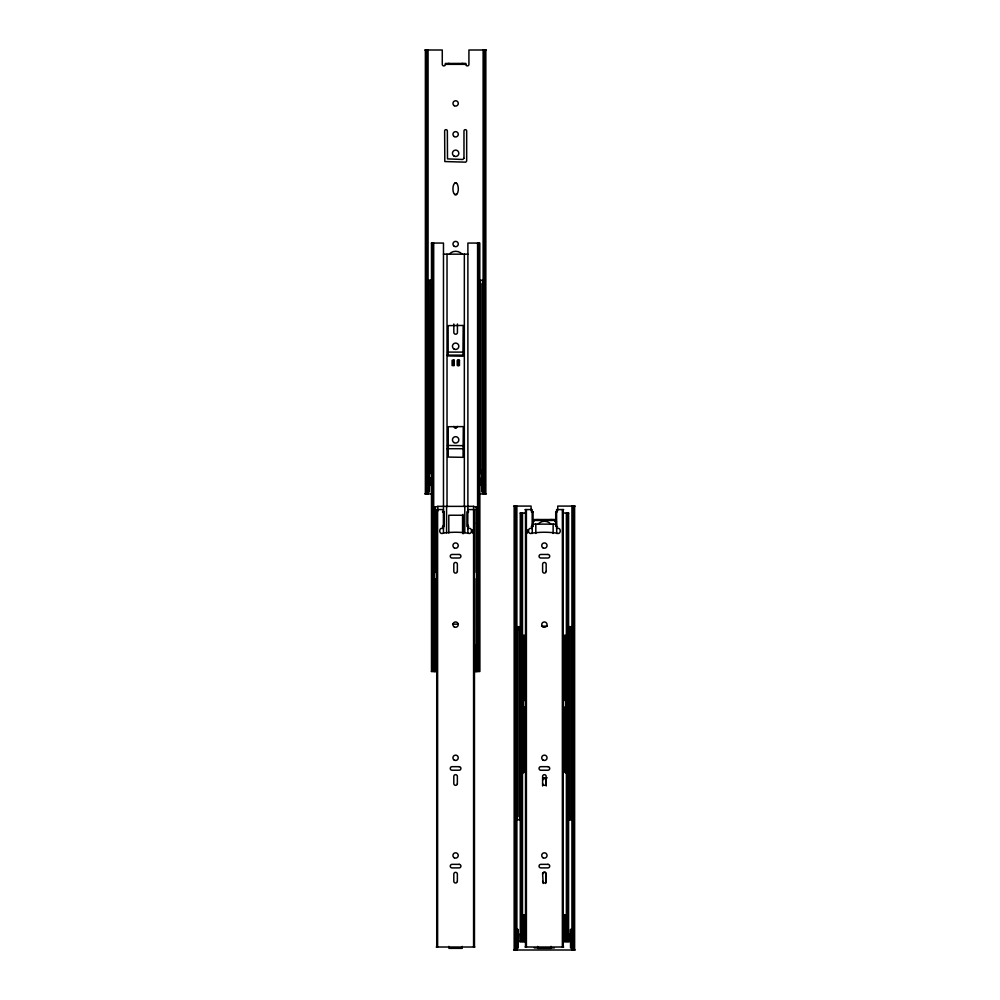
<?xml version="1.0" encoding="UTF-8"?>
<svg xmlns="http://www.w3.org/2000/svg" width="1000" height="1000" viewBox="0 0 1000 1000"><rect width="100%" height="100%" fill="white"/><g stroke="black" fill="none" stroke-linecap="round" stroke-linejoin="round"><path stroke-width="1.5" d="M430.112 280.275L430.112 473.4M483.3 473.4L480.412 473.4L480.412 469.85L482.863 469.85L482.863 473.4M481.075 469.85L481.075 473.4L481.075 283.825L480.412 283.825L480.412 280.275L483.587 280.275M481.4 485.675L481.737 473.4L481.737 491.825L483.688 491.825M518.9 630.25L518.9 626.7L518.9 816.263L519.575 816.263L519.575 819.825L516.388 819.825M517.112 626.7L517.112 630.25L519.575 630.25L519.562 626.7L516.388 626.7M569.862 819.825L569.862 626.7M572.537 929.475L570.538 929.475L570.538 941.625M457.425 426.438L456.475 427.625A2.275 2.275 0 0 1 454.625 427.562L453.825 426.438M542.625 780.05L543.425 778.925A2.275 2.275 0 0 1 545.262 778.863L546.213 779.925L546.225 785.975M518.562 933.438L518.237 941.6L525.662 941.737M476.675 644.775L476.675 507.25L473.575 506.362L437.788 506.362L434.688 507.25L434.613 671.488M545.7 883.475L546.225 873.637L545.275 872.45M463.438 352.1L447.488 352.088M463.575 445.675L447.438 445.45M570.55 941.612L563.088 941.75M456.475 194.462C459.012 192.787 458.862 185.188 456.625 183.263A2.275 2.275 0 0 0 454.787 183.2C452.362 184.6 452.262 192.938 454.775 194.462M543.425 872.513L542.625 873.637L543.15 883.475M556.587 528.663C561.462 526.225 561.5 535.5 556.587 533.15A83.162 83.162 0 0 0 532.175 533.15C527.275 535.5 527.312 526.225 532.175 528.663L532.175 509.575L525.062 509.575M481.863 477.725L481.912 485.163M570.225 933.925L570.225 941.3L570.662 933.925M424.812 50L442.275 50L442.275 64.338A1.55 1.55 0 0 0 443.825 65.9A1.55 1.55 0 0 0 445.387 64.338L465.825 64.338A1.55 1.55 0 0 0 467.375 65.9A1.55 1.55 0 0 0 468.925 64.338L468.925 50L486.4 50M431.388 243.062L443.475 243.062L443.475 512.575M443.475 254.163L467.887 254.163M427.425 280.275L430.775 280.275L430.775 283.825L427.975 283.825M447.2 355.125L464.05 355.125M447.013 448.713L463.862 448.713M430.112 469.85L430.775 469.85L430.775 473.4L427.5 473.4M429.3 485.188L429.712 477.812L429.775 485.65M427.45 491.825L429.45 491.825L429.45 473.4M424.812 493.913L431.825 493.913M479.387 493.913L486.4 493.913M513.6 506.087L531.075 506.087L531.075 510.387M575.188 506.087L557.725 506.087L557.725 510.387M436.262 509.575L443.387 509.575L443.387 528.663C438.512 526.225 438.475 535.5 443.387 533.15A83.162 83.162 0 0 1 467.8 533.15C472.7 535.5 472.663 526.225 467.8 528.663L467.8 509.575L474.875 509.575M563.663 509.575L556.587 509.575L556.688 533.488M442.488 511.8L444.25 511.8L444.275 526.45L442.488 526.45M468.688 511.8L466.925 511.8L466.912 526.45L468.688 526.45M531.287 511.8L533.038 511.8M557.475 511.8L555.725 511.8L555.7 526.45L557.475 526.45M520.188 513.038L525.05 513.038M563.85 513.038L568.7 513.038M532.625 521.975A1.55 1.55 0 0 0 534.175 520.425L554.612 520.425A1.55 1.55 0 0 0 556.575 521.925M532.263 524.138L556.688 524.138M531.287 526.45L533.038 526.45M452.6 624.175L458.387 624.175M541.575 626.188L547.362 626.188M572.612 626.7L569.2 626.7L569.2 630.25L569.862 630.25M525.7 635.388L523.475 635.388L523.475 772.913M563.25 635.388L565.475 635.388L565.475 772.913M433.475 644.85L435.3 644.85L435.3 671.488M477.775 644.85L475.675 644.85L475.675 671.488M431.388 671.488L436.262 671.488M474.712 671.488L479.9 671.488L479.8 283.575M542.85 777.812L547.188 777.812M572.013 816.263L569.2 816.263L569.2 819.825L572.612 819.825M521.987 914.737L525.037 914.737M563.513 914.737L566.487 914.737M516.462 929.475L518.237 929.475L518.237 947.9L516.462 947.9M520.188 941.462L525.05 941.462M563.513 941.375L568.7 941.462M436.262 947.013L474.875 947.013M525.062 947.013L563.663 947.013M534.288 947.887L554.388 947.887M572.537 947.9L570.538 947.9L570.538 929.475M513.6 950L575.188 950M456.625 183.263L456.475 183.188A2.275 2.275 0 0 0 454.625 183.263M454.625 427.562L454.775 427.625A2.275 2.275 0 0 0 456.625 427.562M518.5 933.9L518.538 941.275M481.425 477.85L481.463 485.213M571.663 819.825L571.663 626.7M428.325 280.275L428.325 473.4M574.625 506.087L574.625 950M573.25 506.087L573.25 950M572.1 929.475L572.1 947.9M571.925 506.087L571.925 950M571.475 626.7L571.475 819.825M571.337 929.475L571.337 947.9M568.6 513.038L568.6 626.763M568.6 629.875L568.6 816.825M568.6 819.95L568.6 941.462M567.712 513.038L567.712 941.462M566.375 513.038L566.375 941.462M565.8 914.737L565.8 941.375M565.025 635.388L565.025 651.15M565.025 651.587L565.025 667.35M565.025 668.238L565.025 684M565.025 684.887L565.025 700.65M565.025 706.762L565.025 722.525M565.025 723.413L565.025 739.175M565.025 740.062L565.025 755.825M565.025 756.712L565.025 772.463M564.462 914.737L564.462 941.375M563.25 509.575L563.25 947.013M562.362 509.575L562.362 947.013M554.612 520.425L554.612 519.5L534.175 519.538L534.175 520.425M553.125 524.138L553.125 533.488M551.625 519.538L551.625 520.425M551.038 946.388L551.038 948.35L537.725 948.35L537.725 946.388M550.825 519.538L550.825 520.425M542.625 785.975L542.612 776.438A1.775 1.775 0 0 1 544.388 774.663A1.775 1.775 0 0 1 546.163 776.438L546.163 783.55A1.775 1.775 0 0 1 544.388 785.325A1.775 1.775 0 0 1 542.612 783.55M537.975 519.538L537.975 520.425M537.175 519.538L537.175 520.425M535.812 524.138L535.812 533.488M533.062 511.8L533.062 526.45M532.263 525.7L532.263 533.488M527.513 529.888L527.513 533.013M526.4 509.575L526.4 947.013M525.513 509.575L525.513 947.013M523.913 635.388L523.913 651.15M523.913 651.562L523.913 667.325M523.913 668.238L523.913 684M523.913 684.912L523.913 700.675M523.913 706.737L523.913 722.5M523.913 723.413L523.913 739.175M523.913 740.062L523.913 755.825M523.913 756.712L523.913 772.463M524.087 914.737L524.087 941.375M523.837 914.737L523.837 941.375M523.65 914.737L523.65 941.375M522.762 914.737L522.762 941.375M522.5 513.038L522.5 941.462M521.987 513.038L521.987 914.975M521.613 513.038L521.613 914.975M521.163 513.038L521.163 941.462M520.275 513.038L520.275 626.763M520.275 629.875L520.275 816.825M520.275 819.95L520.275 941.462M519.575 626.7L519.575 630.25M517.438 929.475L517.438 947.9M517.288 626.7L517.288 819.825M517.112 630.25L517.112 819.825M516.875 506.087L516.875 950M515.538 506.087L515.538 950M514.163 506.087L514.163 950M485.838 50L485.838 493.913M484.462 50L484.462 493.913M483.125 50L483.125 493.913M482.863 280.275L482.863 469.85M482.688 280.275L482.688 473.4M482.537 473.4L482.537 491.825M480.412 469.85L480.412 473.4M479.8 280.45L479.8 243.062L467.887 243.062L467.887 512.575M478.913 243.062L478.913 671.488M478.475 243.062L478.475 645M478.1 243.062L478.1 645M477.587 243.062L477.587 671.488M477 644.85L477 671.488M476.238 507.25L476.238 523M476.238 523.45L476.238 539.212M476.238 540.1L476.238 555.862M476.238 556.75L476.238 572.513M476.238 578.625L476.238 594.388M476.238 595.275L476.238 611.025M476.238 611.912L476.238 627.675M476.238 628.562L476.238 644.325M476.362 644.85L476.362 671.488M476.112 644.85L476.112 671.488M475.913 644.85L475.913 671.488M474.462 509.575L474.462 947.013M473.575 506.362L473.575 947.013M472.463 529.888L472.463 533.013M467.887 525.025L467.887 532.8M465.825 64.338L465.825 63.425L445.387 63.45L445.387 64.338M464.787 506.362L464.787 532.8M464.338 254.163L464.338 506.6M463.05 514.362L463.05 533.812M462.825 63.45L462.825 64.338M462.562 533L462.562 515.237L448.8 515.237L448.8 533M462.25 946.388L462.25 948.35L448.925 948.35L448.925 946.388M462.025 63.45L462.025 64.338M458.612 360.275L458.612 365.513M458.4 360.275L458.4 365.513M457.425 323.975L457.425 332.987L456.625 333.975A2.275 2.275 0 0 1 454.787 334.038L453.837 332.987L453.825 323.975M457.575 360.275L457.575 365.513M454 360.275L454 365.513M453.162 360.275L453.162 365.513M449.175 63.45L449.175 64.338M448.375 63.45L448.375 64.338M447.025 254.163L447.025 506.6M446.575 506.362L446.575 532.8M443.475 525.025L443.475 532.8M437.788 506.362L437.788 511.025M437.612 509.575L437.612 947.013M436.725 509.575L436.725 947.013M435.125 507.25L435.125 523M435.125 523.425L435.125 539.188M435.125 540.1L435.125 555.862M435.125 556.775L435.125 572.525M435.125 578.6L435.125 594.362M435.125 595.275L435.125 611.025M435.125 611.912L435.125 627.675M435.125 628.562L435.125 644.325M435.05 644.85L435.05 671.488M434.85 644.85L434.85 671.488M433.963 644.85L433.963 671.488M433.7 243.062L433.7 671.488M432.375 243.062L432.375 671.488M431.488 243.062L431.488 280.45M431.488 283.575L431.488 671.488M429.738 477.812L429.738 485.188M428.5 280.275L428.65 491.825M428.075 50L428.075 493.913M427.887 473.4L427.887 491.825M426.75 50L426.75 493.913M425.375 50L425.375 493.913M538.038 524.138A8.625 8.625 0 0 1 550.913 524.138M542.612 881.213A1.775 1.775 0 0 0 544.388 882.987A1.775 1.775 0 0 0 546.163 881.213L546.163 874.112A1.775 1.775 0 0 0 544.388 872.337A1.775 1.775 0 0 0 542.612 874.112M543.575 872.45A2.275 2.275 0 0 1 545.425 872.513M449.237 254.163A8.625 8.625 0 0 1 462.113 254.163M456.475 194.45A2.275 2.275 0 0 1 454.625 194.387M456.625 194.387A2.275 2.275 0 0 1 454.787 194.45M448.125 325.65L448.175 355.95L462.938 356.2L463.188 325.45L448.125 325.625M448.237 426.775L448.288 457.075L463.05 457.325L463.3 426.6L448.237 426.712M463.975 158.325L462.812 159.475L447.5 158.887L447.35 131A1.35 1.35 0 0 0 446 129.65A1.35 1.35 0 0 0 444.637 131L444.8 161.55L465.775 162.162L466.675 160.987L466.675 131A1.35 1.35 0 0 0 465.325 129.65A1.35 1.35 0 0 0 463.975 131L463.975 158.325M454.188 360.275L452.1 360.275L452.1 365.513L454.188 365.513L454.188 360.275M459.45 360.275L457.362 360.275L457.362 365.513L459.45 365.513L459.45 360.275M459.137 554.462L452.038 554.462A1.775 1.775 0 0 0 450.262 556.237A1.775 1.775 0 0 0 452.038 558.013L459.137 558.013A1.775 1.775 0 0 0 460.913 556.237A1.775 1.775 0 0 0 459.137 554.462M547.938 554.462L540.837 554.462A1.775 1.775 0 0 0 539.05 556.237A1.775 1.775 0 0 0 540.837 558.013L547.938 558.013A1.775 1.775 0 0 0 549.712 556.237A1.775 1.775 0 0 0 547.938 554.462M459.137 766.675L452.038 766.675A1.775 1.775 0 0 0 450.262 768.45A1.775 1.775 0 0 0 452.038 770.225L459.137 770.225A1.775 1.775 0 0 0 460.913 768.45A1.775 1.775 0 0 0 459.137 766.675M547.938 766.675L540.837 766.675A1.775 1.775 0 0 0 539.05 768.45A1.775 1.775 0 0 0 540.837 770.225L547.938 770.225A1.775 1.775 0 0 0 549.712 768.45A1.775 1.775 0 0 0 547.938 766.675M459.137 864.35L452.038 864.35A1.775 1.775 0 0 0 450.262 866.125A1.775 1.775 0 0 0 452.038 867.9L459.137 867.9A1.775 1.775 0 0 0 460.913 866.125A1.775 1.775 0 0 0 459.137 864.35M547.938 864.35L540.837 864.35A1.775 1.775 0 0 0 539.05 866.125A1.775 1.775 0 0 0 540.837 867.9L547.938 867.9A1.775 1.775 0 0 0 549.712 866.125A1.775 1.775 0 0 0 547.938 864.35M546.163 571.325L546.163 564.225A1.775 1.775 0 0 0 544.388 562.45A1.775 1.775 0 0 0 542.612 564.225L542.612 571.325A1.775 1.775 0 0 0 544.388 573.1A1.775 1.775 0 0 0 546.163 571.325M457.362 571.325L457.362 564.225A1.775 1.775 0 0 0 455.588 562.45A1.775 1.775 0 0 0 453.812 564.225L453.812 571.325A1.775 1.775 0 0 0 455.588 573.1A1.775 1.775 0 0 0 457.362 571.325M457.362 783.55L457.362 776.438A1.775 1.775 0 0 0 455.588 774.663A1.775 1.775 0 0 0 453.812 776.438L453.812 783.55A1.775 1.775 0 0 0 455.588 785.325A1.775 1.775 0 0 0 457.362 783.55M457.362 881.213L457.362 874.112A1.775 1.775 0 0 0 455.588 872.337A1.775 1.775 0 0 0 453.812 874.112L453.812 881.213A1.775 1.775 0 0 0 455.588 882.987A1.775 1.775 0 0 0 457.362 881.213M543.05 547.888A2.662 2.662 0 0 0 547.05 545.575A2.662 2.662 0 0 0 543.05 543.275A2.662 2.662 0 0 0 543.05 547.888M543.05 626.912A2.662 2.662 0 0 0 547.05 624.6A2.662 2.662 0 0 0 543.05 622.3A2.662 2.662 0 0 0 543.05 626.912M543.05 857.775A2.662 2.662 0 0 0 547.05 855.462A2.662 2.662 0 0 0 543.05 853.162A2.662 2.662 0 0 0 543.05 857.775M543.05 760.1A2.662 2.662 0 0 0 547.05 757.8A2.662 2.662 0 0 0 543.05 755.487A2.662 2.662 0 0 0 543.05 760.1M454.263 547.888A2.662 2.662 0 0 0 458.25 545.575A2.662 2.662 0 0 0 454.263 543.275A2.662 2.662 0 0 0 454.263 547.888M454.263 626.912A2.662 2.662 0 0 0 458.25 624.6A2.662 2.662 0 0 0 454.263 622.3A2.662 2.662 0 0 0 454.263 626.912M454.263 857.775A2.662 2.662 0 0 0 458.25 855.462A2.662 2.662 0 0 0 454.263 853.162A2.662 2.662 0 0 0 454.263 857.775M454.263 760.1A2.662 2.662 0 0 0 458.25 757.8A2.662 2.662 0 0 0 454.263 755.487A2.662 2.662 0 0 0 454.263 760.1M454.038 442.612A3.188 3.188 0 0 0 458.825 439.85A3.188 3.188 0 0 0 454.038 437.088A3.188 3.188 0 0 0 454.038 442.612M454.038 349.025A3.188 3.188 0 0 0 458.825 346.262A3.188 3.188 0 0 0 454.038 343.5A3.188 3.188 0 0 0 454.038 349.025M454.3 105.725A2.662 2.662 0 0 0 458.288 103.425A2.662 2.662 0 0 0 454.3 101.112A2.662 2.662 0 0 0 454.3 105.725M454.038 156.062A3.188 3.188 0 0 0 458.825 153.3A3.188 3.188 0 0 0 454.038 150.538A3.188 3.188 0 0 0 454.038 156.062M454.3 246.337A2.662 2.662 0 0 0 458.288 244.037A2.662 2.662 0 0 0 454.3 241.725A2.662 2.662 0 0 0 454.3 246.337M454.3 136.6A2.662 2.662 0 0 0 458.288 134.3A2.662 2.662 0 0 0 454.3 131.988A2.662 2.662 0 0 0 454.3 136.6"/></g></svg>
